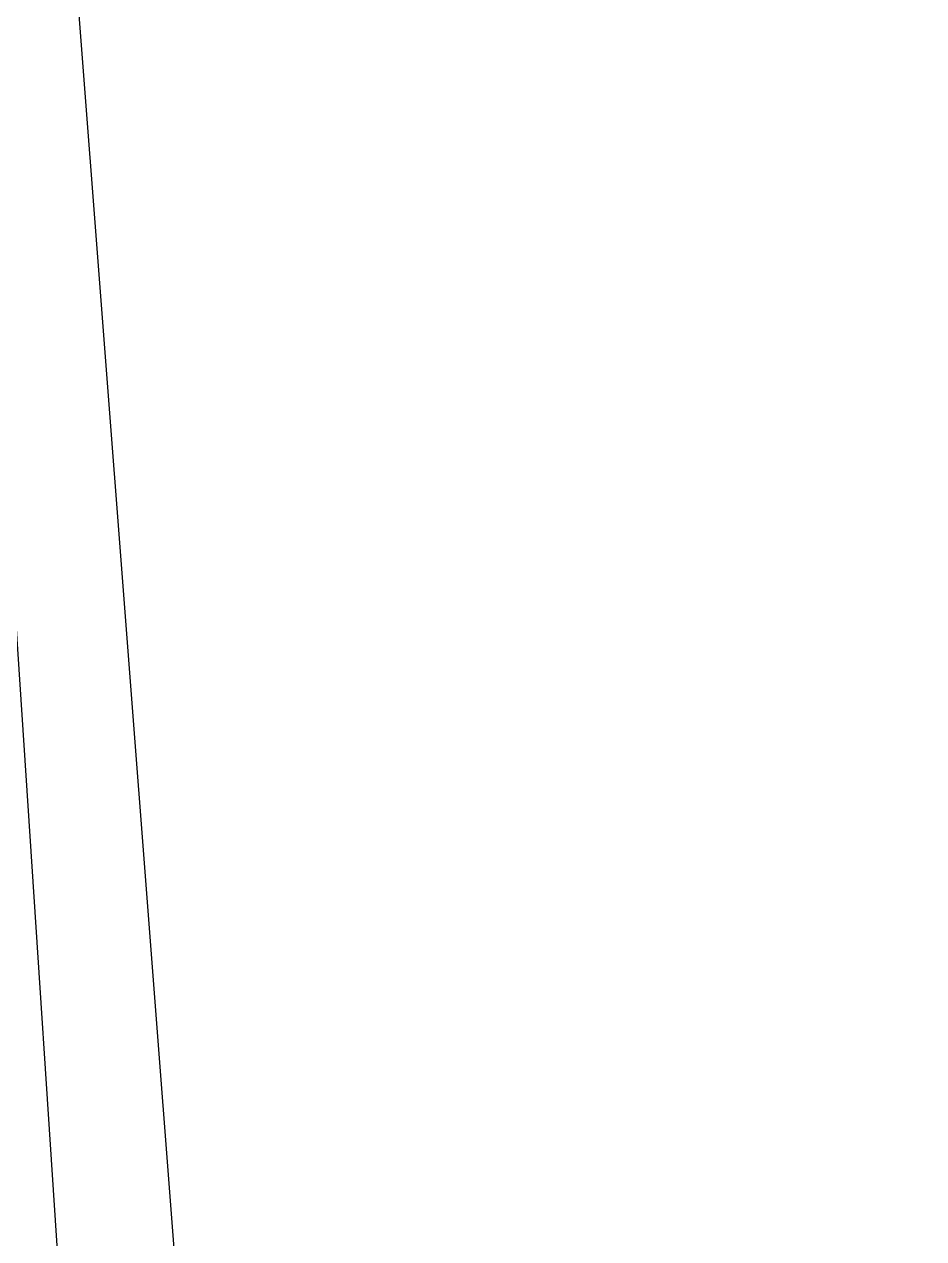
# Model space of a CAD drawing. Header units: metres. Extents: x 222509 to 223547, y 765290 to 766147.
# Drawn here: x 223040.0628 to 223040.2522, y 765862.3003 to 765862.5562 of the extents above; entities that cross this region are included whole.
import ezdxf

# ---------------------------------------------------------------- set-up
doc = ezdxf.new("R2010")
doc.units = ezdxf.units.M
doc.layers.add('K', color=8, linetype='Continuous')
doc.layers.add('KER', color=8, linetype='Continuous')
doc.layers.add('M2605', color=8, linetype='Continuous', lineweight=25)

# ---------------------------------------------------------------- blocks, each defined once
blk = doc.blocks.new('G$CAC2BD834')
at = {"layer": 'KER'}
blk.add_lwpolyline([(223052.22, 765926.7, 0.064807), (223045.66, 765928.07, 0.135371), (223041.83, 765925.91, 0.143807), (223039.25, 765921.17), (223038.14, 765914.34, 0.058927), (223038.2, 765891.27), (223039.25, 765874.72), (223040.09, 765861.99), (223040.77, 765853.88)], format="xyb", dxfattribs=at)
blk = doc.blocks.new('G$C9B10AD15')
at = {"layer": 'K'}
blk.add_lwpolyline([(223043.015, 765832.737), (223042.257, 765835.226), (223041.109, 765849.109), (223040.043, 765862.966), (223038.041, 765892.616), (223037.437, 765906.61, -0.127082), (223040.718, 765924.44, -0.259983), (223046.572, 765928.027, -0.135558), (223052.101, 765926.739)], format="xyb", dxfattribs=at)
blk = doc.blocks.new('G$CFB36F9AD')
at = {"layer": 'M2605'}
blk.add_lwpolyline([(223043.015, 765832.737), (223042.257, 765835.226), (223041.109, 765849.109), (223040.043, 765862.966), (223038.041, 765892.616), (223037.437, 765906.61, -0.107595), (223040.105, 765923.589, -0.165647), (223043.784, 765927.338, -0.275637), (223052.256, 765926.732)], format="xyb", dxfattribs=at)

msp = doc.modelspace()

# ---------------------------------------------------------------- block references
for name in ['G$CAC2BD834', 'G$C9B10AD15', 'G$CFB36F9AD']:
    msp.add_blockref(name, (0, 0))

doc.saveas('drawing.dxf')
